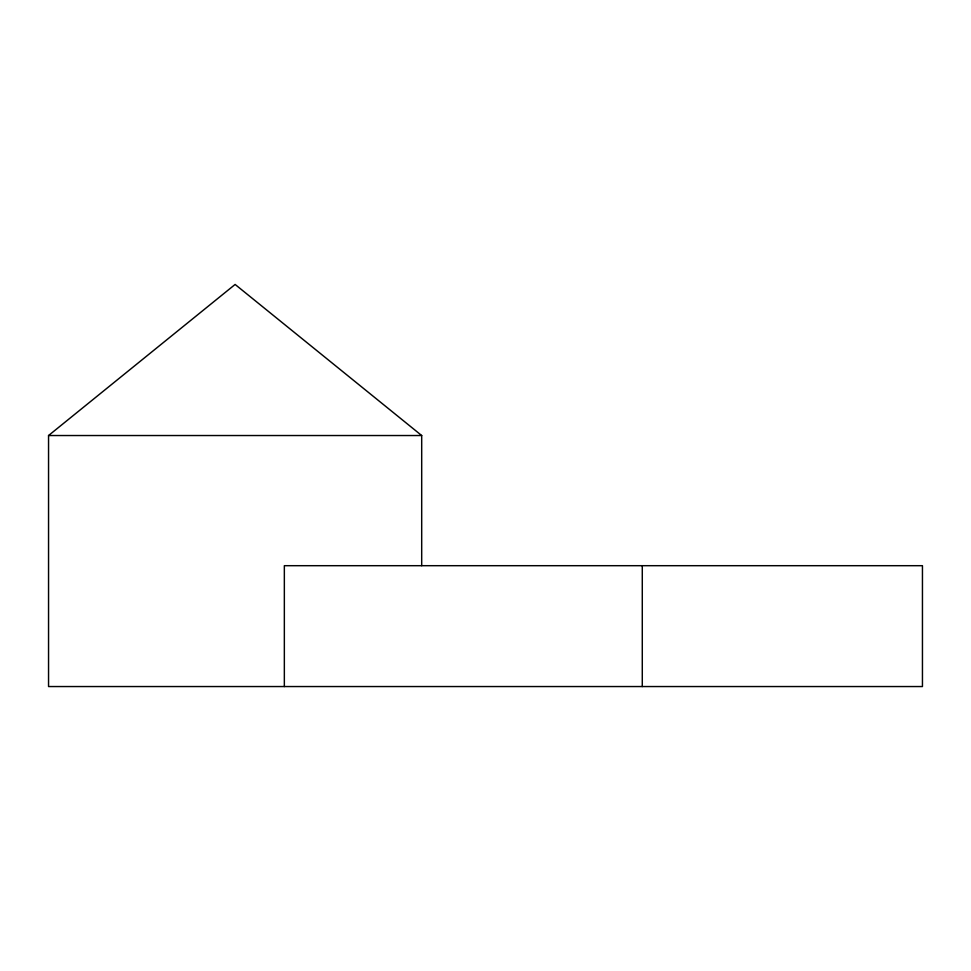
<?xml version="1.0" encoding="UTF-8"?>
<svg xmlns="http://www.w3.org/2000/svg" width="971" height="971" viewBox="0 0 971 971"><rect width="100%" height="100%" fill="white"/><g stroke="black" fill="none" stroke-linecap="round" stroke-linejoin="round"><path stroke-width="1.46" d="M284.345 686.546L284.345 565.692L922.45 565.692L922.45 686.546L48.55 686.546L48.55 435.53L235.116 284.454L421.693 435.53L421.693 565.692M48.55 435.53L421.693 435.53M642.28 565.692L642.28 686.546"/></g></svg>
